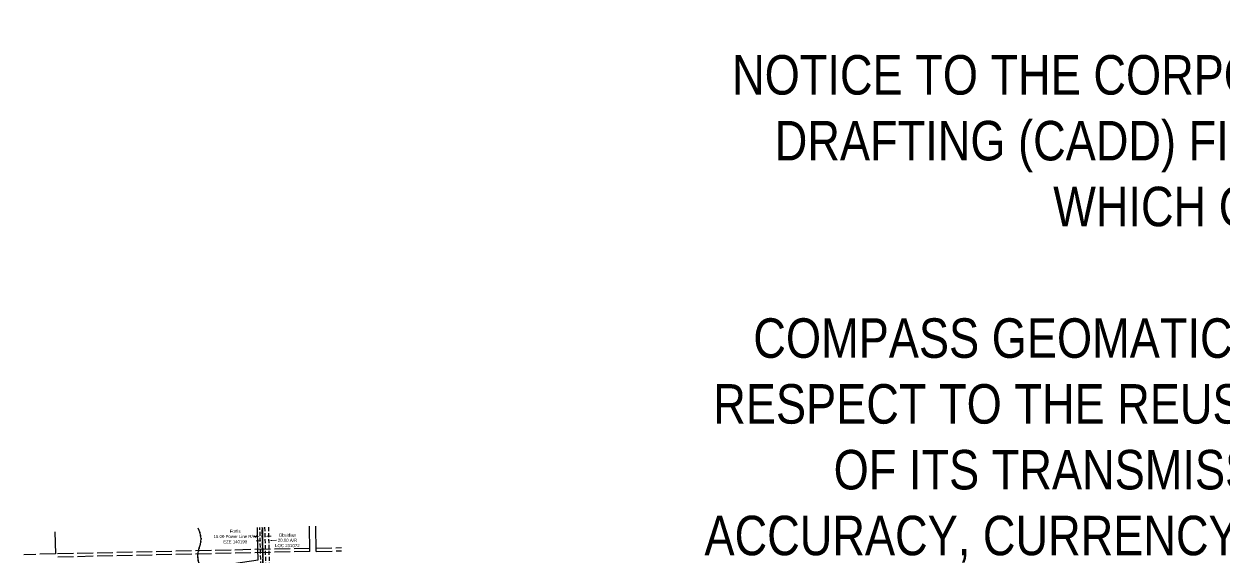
# Model space of a CAD drawing. Extents: x 606847 to 616975, y 5877213 to 5883625.
# Drawn here: x 606856 to 610655, y 5881944 to 5883625 of the extents above; entities that cross this region are included whole.
import ezdxf

# ---------------------------------------------------------------- set-up
doc = ezdxf.new("R2010")
doc.units = 0
doc.header["$LTSCALE"] = 5
doc.header["$PDMODE"] = 34
doc.header["$PDSIZE"] = 0.03
for name, pattern in [('foc-ACCESSROAD', [3.75, 2.5, -1.25]), ('foc-FLOWLINE', [3.75, 2.5, -1.25]), ('foc-QUARTERLINE', [33, 25, -3, 2, -3]), ('foc-UNSURVEYED', [12.5, 10, -2.5]), ('foc-WHEELTRACKS', [2, 0.4, -1.6])]:
    doc.linetypes.add(name, pattern=pattern)
doc.layers.get('Defpoints').update_dxf_attribs({"color": 9})
for name, color, linetype in [('AS-POWER', 104, 'foc-POWER'), ('C-AR', 13, 'foc-ACCESSROAD'), ('C-RW', 13, 'Continuous'), ('F-EZE', 190, 'foc-FLOWLINE'), ('L-QSEC', 8, 'foc-QUARTERLINE'), ('L-SEC', 7, 'Continuous'), ('L-USEC', 7, 'foc-UNSURVEYED'), ('T-WATER-P3', 160, 'foc-WHEELTRACKS')]:
    doc.layers.add(name, color=color, linetype=linetype)
doc.layers.add('C-AR-T', color=13, linetype='Continuous', lineweight=9)
doc.layers.add('F-EZE-T', color=190, linetype='Continuous', lineweight=9)
doc.layers.add('DISCLAIMER', color=7, linetype='Continuous', plot=False)
doc.styles.add('80', font='ARIALN.TTF', dxfattribs={"height": 10})
doc.styles.add('80CG', font='ARIALN.TTF', dxfattribs={"height": 10})
doc.styles.add('foc-LtypeFont', font='ARIALN.TTF', dxfattribs={"height": 7.35})
doc.linetypes.add('foc-POWER', pattern='A,6,-1,["P",foc-LtypeFont,S=0.2,R=0,X=-0.625,Y=-0.75],-1.24,4', length=12.24)
doc.linetypes.add('foc-TOPO-flowdirection-NOLINE', pattern='A,0,[">",foc-LtypeFont,S=0.3,R=0,X=0,Y=-0.945],-20,[">",foc-LtypeFont,S=0.3,R=0,X=0,Y=-0.945],0', length=20)
doc.dimstyles.new('Compass 5 000', dxfattribs={"dimscale": 5, "dimtxt": 9, "dimasz": 2, "dimexe": 0.2, "dimexo": 0.0625, "dimgap": 0.5, "dimtad": 0, "dimtih": 1, "dimtoh": 1, "dimzin": 0, "dimdsep": 46, "dimtxsty": '80CG', "dimcen": 0.1, "dimse1": 1, "dimse2": 1, "dimclrd": 256, "dimclrt": 256, "dimaunit": 1, "dimadec": 4, "dimazin": 0, "dimtfac": 0.06, "dimtofl": 0, "dimtmove": 0, "dimatfit": 1, "dimfxl": 0.2, "dimtolj": 1, "dimtzin": 0, "dimlwd": -1, "dimarcsym": 0})

# ---------------------------------------------------------------- blocks, each defined once
blk = doc.blocks.new('*D425')
at = {"layer": 'Defpoints', "color": 0, "transparency": 16777216}
for p in [(607605.3, 5882002.7), (607605.5, 5881994.9), (607620.4, 5881995.2)]:
    blk.add_point(p, dxfattribs=at)
at = {"layer": 'F-EZE-T', "transparency": 16777216}
for p, q in [((607595.3, 5882002.5), (607585.2, 5882002.3)), ((607630.3, 5882003.3), (607640.3, 5882003.6))]:
    blk.add_line(p, q, dxfattribs=at)
for points in [[(607595.2, 5882004.2), (607595.3, 5882000.8), (607605.3, 5882002.7)], [(607630.2, 5882005), (607630.3, 5882001.7), (607620.3, 5882003.1)]]:
    blk.add_solid(points, dxfattribs=at)
at = {"layer": 'F-EZE-T', "transparency": 16777216, "insert": (607526.1, 5882002.3), "char_height": 10, "attachment_point": 5, "style": '80CG'}
blk.add_mtext('\\A1;Fortis\\P15.00 Power Line R/W\\PEZE 140198', dxfattribs=at)
blk = doc.blocks.new('*D428')
at = {"layer": 'C-AR-T', "transparency": 16777216}
for p, q in [((607602.4, 5881989), (607592.4, 5881988.8)), ((607642.3, 5881989.9), (607657.3, 5881990.2))]:
    blk.add_line(p, q, dxfattribs=at)
for points in [[(607602.3, 5881990.6), (607602.4, 5881987.3), (607612.4, 5881989.2)], [(607642.3, 5881991.5), (607642.3, 5881988.2), (607632.3, 5881989.7)]]:
    blk.add_solid(points, dxfattribs=at)
at = {"layer": 'Defpoints', "color": 0, "transparency": 16777216}
for p in [(607612.5, 5881982.2), (607632.3, 5881989.7), (607632.5, 5881982.6)]:
    blk.add_point(p, dxfattribs=at)
at = {"layer": 'C-AR-T', "transparency": 16777216, "insert": (607691.6, 5881990.2), "char_height": 10, "attachment_point": 5, "style": '80CG'}
blk.add_mtext('\\A1;Obsidian\\P20.00 A/R\\PLOC 231072', dxfattribs=at)
blk = doc.blocks.new('Disclaimer_Legal')
at = {"layer": 'DISCLAIMER', "color": 254, "flags": 128}
blk.add_lwpolyline([(-3612.9, -1104.6, 37.5, 37.5, 0), (4096.1, -1104.6, 37.5, 37.5, 0.414214), (4171.1, -1029.6, 37.5, 37.5, 0), (4171.1, 2078.7, 37.5, 0, 0.414214), (4096.1, 2153.7, 0, 0, 0), (-3612.9, 2153.7, 0, 0, 0.414214), (-3687.9, 2078.7, 0, 0, 0), (-3687.9, -1029.6, 0, 37.5, 0.414214)], format="xyseb", close=True, dxfattribs=at)
at = {"layer": 'DISCLAIMER', "color": 254, "insert": (241.6, 533.9), "char_height": 125, "width": 7717.568, "attachment_point": 5, "style": '80'}
blk.add_mtext('NOTICE TO THE CORPORATION, PERSON &/OR PERSONS REGARDING THIS COMPUTER AIDED DESIGN AND DRAFTING (CADD) FILES. ACCEPTANCE OF THE CADD DATA IS BASED ON THE FOLLOWING DISCLAIMER WHICH COVERS ALL CADD DATA RECIEVED FROM COMPASS GEOMATICS LTD.\\P{\\fArial Narrow|b1|i0|c0|p34;DISCLAIMER}\\PCOMPASS GEOMATICS LTD. MAKES NO REPRESENTATION OR WARRANTIES, EXPRESS OR IMPLIED, WITH RESPECT TO THE REUSE OF THE DATA PROVIDED HEREWITH, REGARDLESS OF ITS FORMAT OR THE MEANS OF ITS TRANSMISSION. THERE IS NO GUARANTEE OR REPRESENTATION TO THE USER AS TO THE ACCURACY, CURRENCY, SUITABILITY OR RELIABILITY OF THIS DATA FOR ANY PURPOSE. THE USER ACCEPTS THE DATA "AS IS", AND ASSUMES ALL RISKS ASSOCIATED WITH ITS USE. BY ACCEPTANCE OF THIS DATA, THE USER AGREES NOT TO TRANSMIT THIS DATA OR PROVIDE ACCESS OR ANY PART OF IT TO ANOTHER PARTY UNLESS THE USER SHALL INCLUDE WITH THE DATA A COPY OF THIS DISCLAIMER. COMPASS GEOMATICS LTD. ASSUMES NO RESPONSIBILITY FOR ACTUAL OR CONSEQUENTIAL DAMAGE AS A RESULT OF ANY USER\'S RELIANCE ON THIS DATA. THIS CADD FILE IS FOR ILLUSTRATION PURPOSES ONLY.\\PIF YOU REQUIRE MORE ACCURATE INFORMATION, PLEASE CONTACT DARCI ANGLEHART AT COMPASS GEOMATICS LTD. VIA EMAIL: darci.anglehart@compassgeomatics.ca OR CELL: 506-961-7292', dxfattribs=at)

msp = doc.modelspace()

# ---------------------------------------------------------------- linework, layer by layer
at = {"layer": 'AS-POWER', "flags": 128}
msp.add_lwpolyline([(607637.896, 5881891.29), (607615.938, 5881890.892), (607614.135, 5881990.243), (607613.796, 5882031.326)], dxfattribs=at)
at = {"layer": 'C-AR', "flags": 128}
msp.add_lwpolyline([(607631.368, 5882031.714), (607632.928, 5881961.926), (607633.602, 5881931.771), (607633.956, 5881915.942), (607634.308, 5881900.243), (607634.404, 5881895.947), (607634.645, 5881885.153), (607634.722, 5881881.704), (607623.121, 5881881.439), (607614.819, 5881881.247), (607614.49, 5881895.342), (607614.021, 5881915.489), (607613.662, 5881931.329), (607612.982, 5881961.484), (607611.404, 5882031.273)], dxfattribs=at)
at = {"layer": 'C-RW'}
msp.add_lwpolyline([(607611.404, 5882031.273), (607612.982, 5881961.484), (607613.662, 5881931.329), (607614.022, 5881915.489), (607607.351, 5881914.502), (607350.223, 5881876.453), (607349.874, 5881856.184), (607343.951, 5881511.633), (607342.263, 5881413.529), (607327.914, 5881413.759), (607328.943, 5881511.307), (607334.835, 5881853.958), (607335.183, 5881874.228), (607335.444, 5881889.43), (607598.722, 5881928.389), (607598.664, 5881930.996), (607597.985, 5881961.151), (607596.414, 5882030.941)], dxfattribs=at)
at = {"layer": 'F-EZE', "flags": 128}
msp.add_lwpolyline([(607619.599, 5882031.454), (607621.238, 5881961.667), (607621.946, 5881931.512), (607622.318, 5881915.678), (607622.686, 5881899.996), (607634.307, 5881900.243), (607637.704, 5881900.316), (607637.795, 5881896.024), (607638.025, 5881885.225), (607634.645, 5881885.153), (607623.04, 5881884.907), (607623.121, 5881881.439), (607614.819, 5881881.246), (607608.136, 5881881.089), (607607.824, 5881894.355), (607607.351, 5881914.502), (607606.959, 5881931.18), (607606.251, 5881961.334), (607604.612, 5882031.122)], dxfattribs=at)
at = {"layer": 'L-QSEC', "flags": 128}
msp.add_lwpolyline([(606954.869, 5882016.748), (606956.417, 5881946.968)], dxfattribs=at)
at = {"layer": 'L-SEC', "flags": 128}
for points in [[(607763.191, 5881954.76), (607761.406, 5882034.591)], [(607783.294, 5881955.196), (607781.51, 5882035.036)]]:
    msp.add_lwpolyline(points, dxfattribs=at)
at = {"layer": 'L-USEC', "flags": 128}
for points in [[(606956.417, 5881946.968), (606856.483, 5881944.758)], [(607762.966, 5881964.812), (606956.417, 5881946.968)], [(606956.417, 5881946.968), (606956.417, 5881946.968)], [(607763.195, 5881954.76), (606956.642, 5881936.917)], [(607783.07, 5881965.248), (607862.901, 5881966.981)], [(607783.308, 5881955.197), (607863.125, 5881956.929)]]:
    msp.add_lwpolyline(points, dxfattribs=at)
at = {"layer": 'T-WATER-P3', "flags": 128}
msp.add_lwpolyline([(607498.441, 5881600.393), (607487.837, 5881629.937), (607461.975, 5881689.861), (607436.453, 5881830.862), (607408.817, 5881926.928), (607407.729, 5881945.614), (607410.861, 5881962.318), (607415.876, 5881977.727), (607418.097, 5881995.052), (607414.937, 5882013.663), (607409.17, 5882028.981)], dxfattribs=at)
at = {"layer": 'T-WATER-P3', "linetype": 'foc-TOPO-flowdirection-NOLINE', "flags": 128}
msp.add_lwpolyline([(607498.441, 5881600.393), (607487.837, 5881629.937), (607461.975, 5881689.861), (607436.453, 5881830.862), (607408.817, 5881926.928), (607407.729, 5881945.614), (607410.861, 5881962.318), (607415.876, 5881977.727), (607418.097, 5881995.052), (607414.937, 5882013.663), (607409.17, 5882028.981)], dxfattribs=at)

# ---------------------------------------------------------------- block references
msp.add_blockref('Disclaimer_Legal', (612642.264, 5881452.754))

# ---------------------------------------------------------------- dimensions: what is measured, and where the dimension line sits
at = {"layer": 'C-AR-T'}
dim = msp.add_linear_dim(base=(607632.308, 5881989.65), p1=(607612.514, 5881982.183), p2=(607632.465, 5881982.629), angle=1.280888, text='Obsidian\\P20.00 A/R\\PLOC 231072', dimstyle='Compass 5 000', dxfattribs=at)
dim.commit()
dim.dimension.update_dxf_attribs({"geometry": '*D428', "text_midpoint": (607691.615, 5881990.21), "dimtype": 161})
at = {"layer": 'F-EZE-T'}
dim = msp.add_linear_dim(base=(607605.279, 5882002.741), p1=(607620.45, 5881995.221), p2=(607605.464, 5881994.869), angle=181.345279, text='Fortis\\P15.00 Power Line R/W\\PEZE 140198', dimstyle='Compass 5 000', dxfattribs=at)
dim.commit()
dim.dimension.update_dxf_attribs({"geometry": '*D425', "text_midpoint": (607526.105, 5882002.27), "dimtype": 161})

doc.saveas('drawing.dxf')
